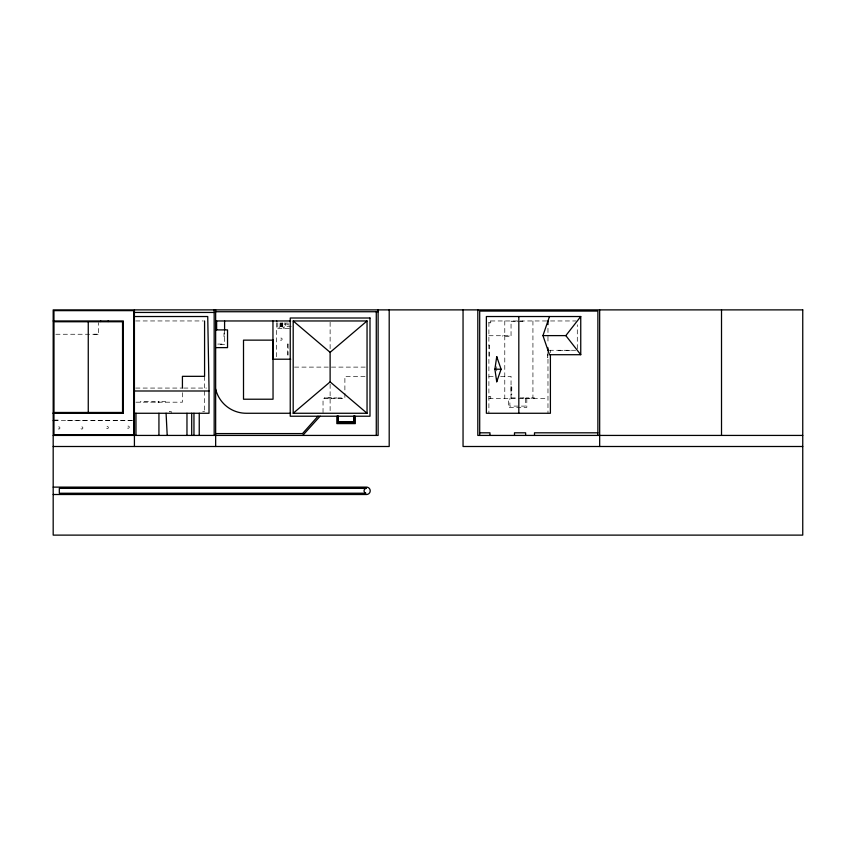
<?xml version="1.0" encoding="UTF-8"?>
<svg xmlns="http://www.w3.org/2000/svg" width="845" height="845" viewBox="0 0 845 845"><rect width="100%" height="100%" fill="white"/><g stroke="black" fill="none" stroke-linecap="round" stroke-linejoin="round"><path stroke-width="0.63" stroke-dasharray="4.22 3.17" d="M277.762 322.832L277.762 328.684L280.339 326.392M288.367 324.998L287.522 324.512L288.367 324.026M135.718 320.952L203.275 320.952M546.652 320.963L488.896 320.963L488.896 413.268M550.518 320.963L576.015 320.963M511.045 321.544L517.425 321.544M518.767 321.544L523.805 321.544L523.805 320.889M488.896 322.801L490.744 322.801L490.744 320.963M284.11 323.107L288.842 323.107M291.198 326.276L284.11 326.276L284.11 328.684L282.41 326.392M277.762 328.684L291.198 328.684M55.833 334.25L98.622 334.25L98.622 322.653M488.896 335.729L511.045 335.729L511.045 320.889M224.59 336.627L223.999 336.627L223.999 331.451M288.103 343.989L287.511 343.989L287.511 355.365M488.896 345.267L489.487 345.267L489.487 356.347L488.896 356.347M549.25 350.274L577.293 350.274L577.293 324.786M547.972 357.636L547.38 357.636L547.38 352.545M294.514 367.11L328.8 367.11M331.441 367.11L365.727 367.11M365.04 376.342L344.887 376.342L344.887 391.985M488.896 376.342L494.103 376.342M500.62 376.342L511.045 376.342L511.045 398.576M511.045 386.418L511.045 395.28M510.971 387.158L511.785 387.158L511.785 394.541L510.971 394.541M135.718 388.066L182.425 388.066M183.682 388.066L206.476 388.066M488.896 396.654L490.744 396.654L490.744 398.502M511.045 397.911L517.51 397.911M520.055 397.911L523.974 397.911L523.974 398.576M488.896 398.502L547.972 398.502M135.971 402.188L182.425 402.188L182.425 390.633M202.726 411.42L204.575 411.42M53.922 420.06L59.837 420.06L59.837 420.652M132.475 420.43L113.008 420.652M53.922 420.652L132.475 420.652M570.248 350.348L555.471 350.348M550.401 350.274L550.401 352.64M547.972 328.282L547.972 336.257M547.972 336.838L547.972 343.904M547.972 351.805L547.972 413.268M534.526 398.502L534.526 397.911L531.505 397.911L531.505 398.502M532.931 320.963L532.931 398.502M528.917 398.502L528.917 397.911L525.886 397.911L525.886 398.502M526.815 398.502L526.815 407.364L508.352 407.364L508.352 398.502M525.379 398.502L525.379 406.107L509.873 406.107L509.873 398.502M523.076 397.911L523.076 398.502M522.537 320.889L522.537 321.544M517.52 320.889L517.52 321.544M508.996 335.655L508.996 336.321L502.352 336.321L502.352 335.655M504.782 320.963L504.782 398.502M496.733 366.698L496.733 371.715M344.887 393.284L344.887 398.502L323.033 398.502L323.033 413.268M341.454 398.502L341.454 397.911L338.211 397.911L338.211 398.502M337.081 398.502L337.081 397.911L333.838 397.911L333.838 398.502M331.779 398.502L331.768 397.911L324.385 397.911L324.385 398.502M330.575 397.911L325.769 397.911M330.12 322.272L330.12 349.967M330.12 384.253L330.12 411.948M325.452 397.911L324.712 397.911M288.103 344.285L288.103 355.069M276.653 322.97L276.653 358.164M224.59 329.899L224.59 344.665L217.778 344.665L217.778 344.073L222.573 344.073L222.573 344.665M204.575 376.331L204.575 413.268M171.197 413.268L171.197 411.42L169.349 411.42L169.349 413.268M165.535 402.188L165.535 401.597L158.152 401.597L158.152 402.188M159.061 401.597L159.061 402.188M158.765 401.597L158.765 402.188M155.184 402.188L155.184 401.597L140.418 401.597L140.418 402.188M109.692 420.652L90.151 420.652M98.062 334.25L92.158 334.25M86.401 420.652L64.241 420.652M284.797 324.311C285.821 327.406 287.184 322.093 284.797 324.311M58.263 428.901A1.109 1.109 0 0 0 59.921 427.94A1.109 1.109 0 0 0 58.263 426.978A1.109 1.109 0 0 0 58.263 428.901M80.983 428.742A1.109 1.109 0 0 0 82.842 428.246A1.109 1.109 0 0 0 81.479 426.883A1.109 1.109 0 0 0 80.983 428.742M106.671 428.531A1.109 1.109 0 0 0 108.329 427.57A1.109 1.109 0 0 0 106.671 426.609A1.109 1.109 0 0 0 106.671 428.531M127.595 428.109A1.109 1.109 0 0 0 129.253 427.147A1.109 1.109 0 0 0 127.595 426.186A1.109 1.109 0 0 0 127.595 428.109M280.466 340.102A1.109 1.109 0 0 0 282.124 339.151A1.109 1.109 0 0 0 280.466 338.19A1.109 1.109 0 0 0 280.466 340.102"/><path stroke-width="1.27" d="M494.885 369.212L496.733 356.653L501.085 369.212L496.733 381.76L494.885 369.212L501.085 369.212M550.401 355.006L550.401 413.268L486.371 413.268L486.371 316.526L580.747 316.526L580.747 354.71L549.493 354.71L542.944 335.613L549.493 316.526M542.944 335.613L565.833 335.613L580.747 316.526M318.037 416.173L302.531 433.58L215.655 433.58M302.732 435.428L320.128 416.162M293.194 413.268L330.12 381.887L330.12 352.344L367.047 320.963L367.047 413.268L293.194 413.268L293.194 320.963L367.047 320.963M215.655 311.731L378.116 311.731M134.418 312.449L214.176 312.449M134.418 316.526L207.733 316.526L209.011 388.066L209.011 413.268L134.418 413.268M53.182 320.963L123.338 320.963L123.338 413.268L53.182 413.268M215.655 320.963L290.669 320.963M122.747 321.839L123.338 321.839M215.655 329.899L227.537 329.899L227.537 347.622L215.655 347.622M122.747 334.25L123.338 334.25M122.747 345.151L123.338 345.151M122.747 357.044L123.338 357.044M290.701 359.209L272.956 359.209L272.956 320.963M122.747 370.944L123.338 370.944M122.747 375.74L123.338 375.74M122.747 385.573L123.338 385.573M122.747 390.379L123.338 390.379M134.418 390.992L209.011 390.992M53.182 413.047L123.338 413.047M290.585 413.268L246.254 413.268A31.455 31.455 0 0 1 215.655 389.07M53.182 420.652L53.922 420.652M354.044 416.226L354.044 421.908L338.021 421.908L337.947 415.772M354.139 422.035L337.768 422.13L337.768 416.226M479.696 432.809L489.952 432.809L489.952 435.428M597.88 432.809L534.494 432.809L534.494 435.428M53.182 435.428L378.116 435.428L378.116 309.883M802.75 435.428L477.816 435.428L477.816 309.883M53.182 446.498L389.196 446.498L389.196 309.883M802.75 446.498L463.049 446.498L463.049 309.883M53.182 487.121L366.529 487.121A3.697 3.697 0 0 1 370.216 490.808A3.697 3.697 0 0 1 366.529 494.505L53.182 494.505M293.194 320.963L330.12 352.344M330.12 381.887L367.047 413.268M565.833 335.613L580.747 354.71M166.085 413.268L167.204 435.428M721.514 309.883L721.514 435.428M599.665 309.883L599.665 446.498M597.88 435.428L597.88 311.066L479.696 311.066L479.696 435.428M547.972 320.963L547.972 324.628M547.972 347.834L547.972 350.274M525.632 435.428L525.632 432.809L514.489 432.809L514.489 435.428M518.819 316.526L518.819 413.268M496.733 356.653L496.733 359.167M496.733 379.247L496.733 381.76M376.278 311.731L376.278 435.428M355.312 416.226L355.312 423.609L336.849 423.609L336.849 416.226M354.139 415.782L354.235 422.13M276.653 320.963L276.653 321.66M224.59 320.963L224.59 329.899M216.637 320.963L216.637 329.899M215.655 309.883L215.655 446.498M214.176 309.883L214.176 435.428M204.575 320.952L204.575 376.331L182.425 376.331L182.425 388.066M199.24 413.268L199.24 435.428M193.959 413.268L193.959 435.428M191.699 413.268L191.699 435.428M186.967 413.268L186.967 435.428M158.934 413.268L158.934 435.428M135.971 413.268L135.971 435.428M134.418 309.883L134.418 446.498M108.171 320.963L108.171 321.544M107.79 412.677L107.79 413.268M100.713 320.963L100.713 321.544M96.71 412.677L96.71 413.268M88.26 321.755L88.26 412.466M53.953 320.963L53.953 310.643L133.658 310.643L133.658 434.657L53.953 434.657L53.953 413.268M366.128 488.368L365.885 488.399A2.493 2.493 0 0 0 365.885 493.216L59.319 493.248L59.319 488.368L366.128 488.368M802.75 309.883L53.182 309.883L53.182 535.117L802.75 535.117L802.75 309.883M369.994 318.005L290.236 318.005L290.236 416.226L369.994 416.226L369.994 318.005M122.546 321.755L53.985 321.755L53.985 412.466L122.546 412.466L122.546 321.755M282.41 323.36L280.339 323.36L280.339 326.392L282.41 326.392L282.41 323.36M282.114 323.656L280.635 323.656L280.635 326.096L282.114 326.096L282.114 323.656M273.041 340.144L243.508 340.144L243.508 399.22L273.041 399.22L273.041 340.144"/></g></svg>
